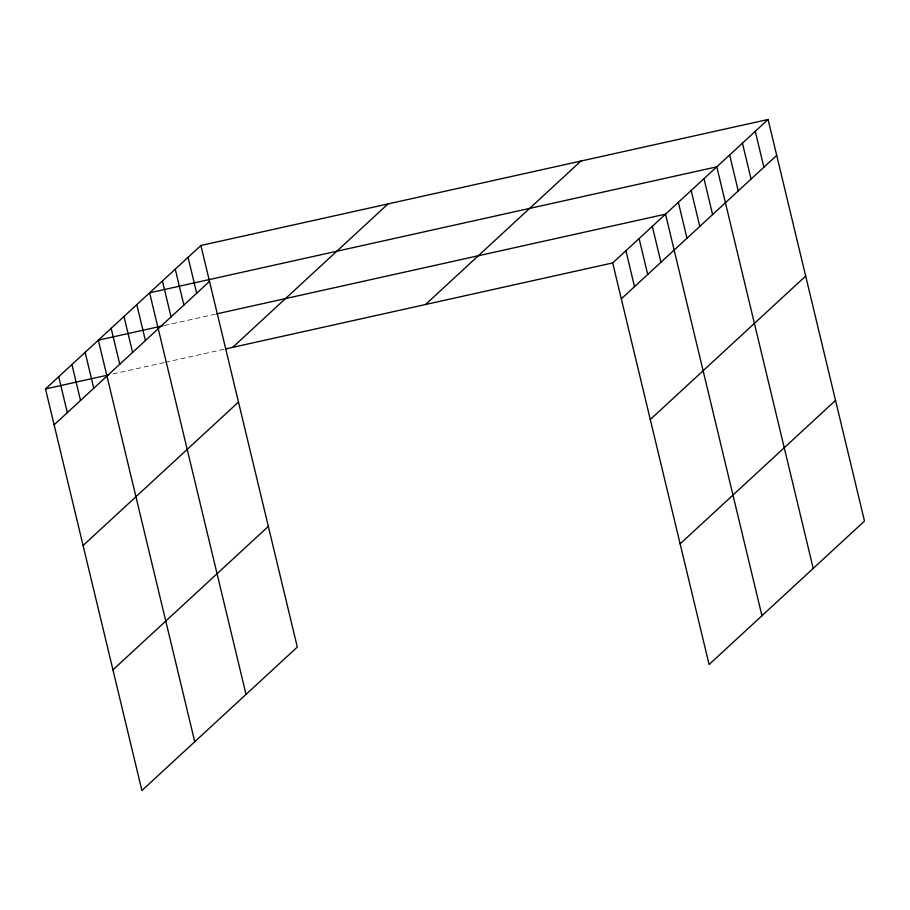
<?xml version="1.0" encoding="UTF-8"?>
<svg xmlns="http://www.w3.org/2000/svg" width="910" height="910" viewBox="0 0 910 910"><rect width="100%" height="100%" fill="white"/><g stroke="black" fill="none" stroke-linecap="round" stroke-linejoin="round"><path stroke-width="0.68" stroke-dasharray="4.55 3.41" d="M164.392 325.484L215.317 314.166M112.942 373.953L163.857 362.635M165.233 362.328L224.417 349.19"/><path stroke-width="1.36" d="M200.894 245.484L297.308 647.067L141.915 790.517L45.5 388.934L200.894 245.484L768.086 119.483L864.5 521.066L709.106 664.516L612.692 262.933L768.086 119.483M54.122 424.845L209.516 281.395M232.676 347.347L388.07 203.897M83.094 545.511L238.488 402.061M425.516 304.509L580.91 161.059M112.942 669.84L268.336 526.389M621.314 298.844L776.708 155.394M650.286 419.521L805.68 276.071M680.134 543.85L835.528 400.4M163.015 325.791L98.337 340.158L194.751 741.741M216.694 313.87L665.529 214.157L761.943 615.752M45.5 388.934L108.813 374.863M225.794 348.883L612.692 262.933M755.266 131.324L763.888 167.224M742.446 143.154L751.068 179.065M729.627 154.984L738.249 190.895M813.221 568.409L716.807 166.826L149.615 292.815L246.03 694.41M703.987 178.656L712.61 214.567M691.168 190.497L699.79 226.397M678.348 202.327L686.97 238.238M652.322 226.351L660.944 262.262M639.104 238.545L647.727 274.456M625.898 250.739L634.52 286.65M188.074 257.314L196.696 293.225M175.255 269.155L183.877 305.055M162.435 280.985L171.057 316.896M136.796 304.657L145.418 340.567M123.976 316.487L132.598 352.397M111.156 328.328L119.779 364.227M85.13 352.352L93.753 388.263M71.913 364.546L80.535 400.457M58.706 376.74L67.329 412.651"/></g></svg>
